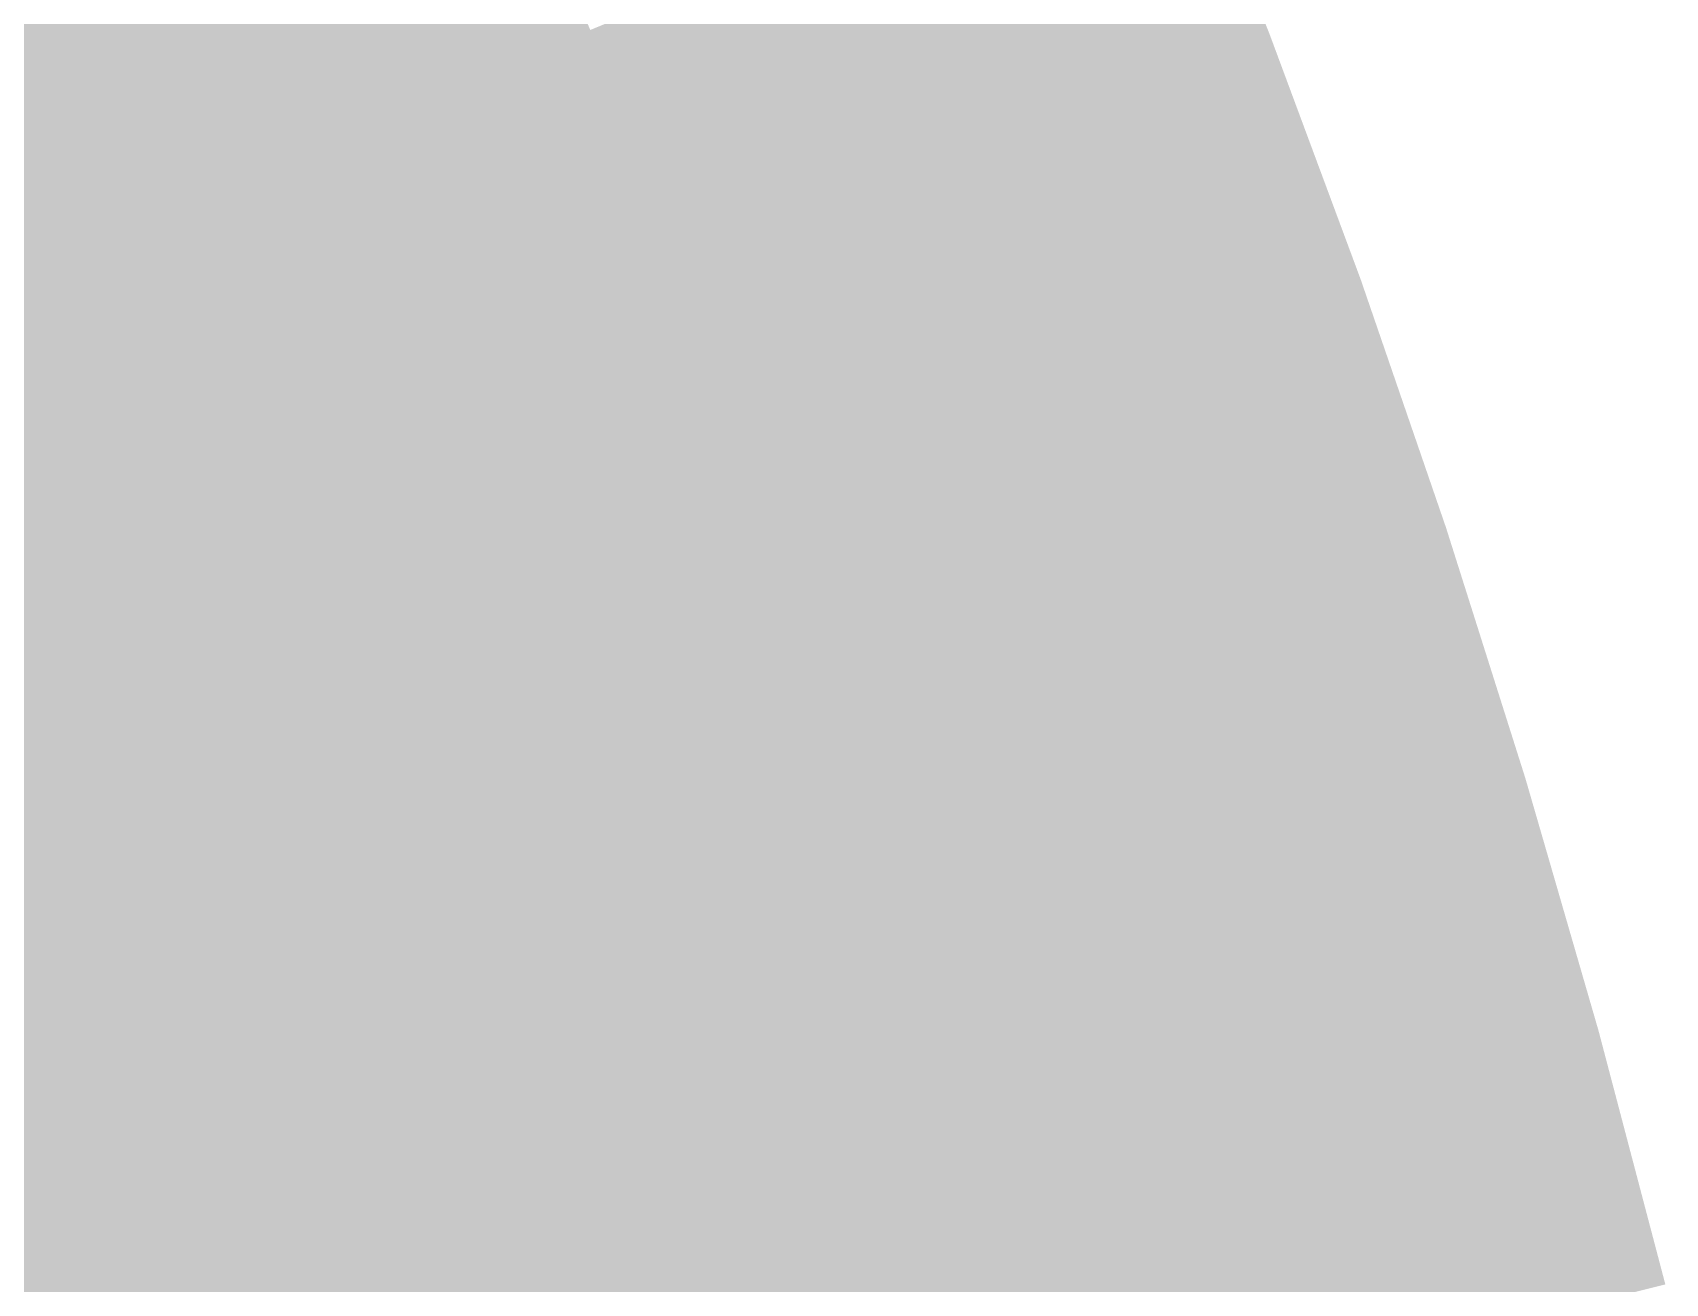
# Model space of a CAD drawing. Header units: inches. Extents: x -266 to 784, y -170 to 213.
# Drawn here: x 138.96 to 164.91, y 41.32 to 61.19 of the extents above; entities that cross this region are included whole.
import ezdxf

# ---------------------------------------------------------------- set-up
doc = ezdxf.new("R2010")
doc.units = ezdxf.units.IN
doc.header["$MEASUREMENT"] = 0

msp = doc.modelspace()

# ---------------------------------------------------------------- linework, layer by layer
at = {"color": 18, "true_color": 0x030201}
for points in [[(156.135641, 64.6735), (157.059521, 65.056184), (157.675783, 60.822261), (158.608776, 61.182156)], [(157.675783, 60.822261), (158.608776, 61.182156), (159.120947, 56.934385), (160.062491, 57.271275)], [(159.120947, 56.934385), (160.062491, 57.271275), (160.470263, 53.012214), (161.419791, 53.325896)], [(160.470263, 53.012214), (161.419791, 53.325896), (161.722917, 49.05811), (162.679857, 49.348395)], [(161.722917, 49.05811), (162.679857, 49.348395), (162.878155, 45.074456), (163.841931, 45.341169)], [(162.878155, 45.074456), (163.841931, 45.341169), (163.935282, 41.06365), (164.905313, 41.306631)]]:
    msp.add_solid(points, dxfattribs=at)
at = {"color": 19, "true_color": 0x2e1f16}
for points in [[(145.359351, 64.433369), (146.273561, 64.83861), (146.896846, 60.846666), (147.820725, 61.229349)], [(146.896846, 60.846666), (147.820725, 61.229349), (148.345855, 57.223311), (149.278848, 57.583206)]]:
    msp.add_solid(points, dxfattribs=at)
at = {"color": 18, "true_color": 0x080503}
for points in [[(155.211761, 64.290817), (156.135641, 64.6735), (156.74279, 60.462366), (157.675783, 60.822261)], [(156.74279, 60.462366), (157.675783, 60.822261), (158.179403, 56.597495), (159.120947, 56.934385)], [(158.179403, 56.597495), (159.120947, 56.934385), (159.520734, 52.698532), (160.470263, 53.012214)]]:
    msp.add_solid(points, dxfattribs=at)
at = {"color": 19, "true_color": 0x322219}
for points in [[(144.445141, 64.028128), (145.359351, 64.433369), (145.972966, 60.463982), (146.896846, 60.846666)], [(145.972966, 60.463982), (146.896846, 60.846666), (147.412862, 56.863416), (148.345855, 57.223311)]]:
    msp.add_solid(points, dxfattribs=at)
at = {"color": 18, "true_color": 0x0c0805}
msp.add_solid([(154.287882, 63.908133), (155.211761, 64.290817), (155.809797, 60.102471), (156.74279, 60.462366)], dxfattribs=at)
at = {"color": 19, "true_color": 0x36251b}
msp.add_solid([(143.530932, 63.622886), (144.445141, 64.028128), (145.049087, 60.081299), (145.972966, 60.463982)], dxfattribs=at)
at = {"color": 28, "true_color": 0x100b08}
msp.add_solid([(153.364002, 63.52545), (154.287882, 63.908133), (154.876805, 59.742576), (155.809797, 60.102471)], dxfattribs=at)
at = {"color": 19, "true_color": 0x3b281d}
msp.add_solid([(142.616722, 63.217645), (143.530932, 63.622886), (144.125207, 59.698615), (145.049087, 60.081299)], dxfattribs=at)
at = {"color": 28, "true_color": 0x140d0a}
for points in [[(152.440123, 63.142766), (153.364002, 63.52545), (153.943812, 59.382681), (154.876805, 59.742576)], [(153.943812, 59.382681), (154.876805, 59.742576), (155.354771, 55.586826), (156.296315, 55.923716)], [(155.354771, 55.586826), (156.296315, 55.923716), (156.67215, 51.757487), (157.621678, 52.071169)], [(156.67215, 51.757487), (157.621678, 52.071169), (157.895155, 47.896972), (158.852096, 48.187256)]]:
    msp.add_solid(points, dxfattribs=at)
at = {"color": 29, "true_color": 0x3f2b1f}
msp.add_solid([(141.702512, 62.812404), (142.616722, 63.217645), (143.201328, 59.315932), (144.125207, 59.698615)], dxfattribs=at)
at = {"color": 28, "true_color": 0x19100c}
for points in [[(151.516243, 62.760083), (152.440123, 63.142766), (153.010819, 59.022786), (153.943812, 59.382681)], [(153.010819, 59.022786), (153.943812, 59.382681), (154.413227, 55.249936), (155.354771, 55.586826)], [(154.413227, 55.249936), (155.354771, 55.586826), (155.722622, 51.443805), (156.67215, 51.757487)]]:
    msp.add_solid(points, dxfattribs=at)
at = {"color": 29, "true_color": 0x432e21}
msp.add_solid([(140.788302, 62.407162), (141.702512, 62.812404), (142.277448, 58.933249), (143.201328, 59.315932)], dxfattribs=at)
at = {"color": 28, "true_color": 0x1d130e}
for points in [[(150.592364, 62.377399), (151.516243, 62.760083), (152.077826, 58.662891), (153.010819, 59.022786)], [(152.077826, 58.662891), (153.010819, 59.022786), (153.471683, 54.913046), (154.413227, 55.249936)]]:
    msp.add_solid(points, dxfattribs=at)
at = {"color": 29, "true_color": 0x483123}
msp.add_solid([(139.874093, 62.001921), (140.788302, 62.407162), (141.353568, 58.550565), (142.277448, 58.933249)], dxfattribs=at)
at = {"color": 28, "true_color": 0x211610}
for points in [[(149.668484, 61.994716), (150.592364, 62.377399), (151.144833, 58.302996), (152.077826, 58.662891)], [(151.144833, 58.302996), (152.077826, 58.662891), (152.530139, 54.576156), (153.471683, 54.913046)]]:
    msp.add_solid(points, dxfattribs=at)
at = {"color": 29, "true_color": 0x4c3425}
msp.add_solid([(138.959883, 61.59668), (139.874093, 62.001921), (140.429689, 58.167882), (141.353568, 58.550565)], dxfattribs=at)
at = {"color": 28, "true_color": 0x251912}
msp.add_solid([(148.744605, 61.612033), (149.668484, 61.994716), (150.211841, 57.943101), (151.144833, 58.302996)], dxfattribs=at)
at = {"color": 39, "true_color": 0x503728}
msp.add_solid([(138.045673, 61.191438), (138.959883, 61.59668), (139.505809, 57.785198), (140.429689, 58.167882)], dxfattribs=at)
at = {"color": 250, "true_color": 0x2a1c14}
msp.add_solid([(147.820725, 61.229349), (148.744605, 61.612033), (149.278848, 57.583206), (150.211841, 57.943101)], dxfattribs=at)
at = {"color": 39, "true_color": 0x543a2a}
msp.add_solid([(137.131463, 60.786197), (138.045673, 61.191438), (138.58193, 57.402515), (139.505809, 57.785198)], dxfattribs=at)
at = {"color": 19, "true_color": 0x36241b}
for points in [[(145.049087, 60.081299), (145.972966, 60.463982), (146.479869, 56.503521), (147.412862, 56.863416)], [(146.479869, 56.503521), (147.412862, 56.863416), (147.822418, 52.891707), (148.763962, 53.228597)]]:
    msp.add_solid(points, dxfattribs=at)
at = {"color": 18, "true_color": 0x0c0705}
for points in [[(155.809797, 60.102471), (156.74279, 60.462366), (157.237859, 56.260606), (158.179403, 56.597495)], [(157.237859, 56.260606), (158.179403, 56.597495), (158.571206, 52.384851), (159.520734, 52.698532)], [(158.571206, 52.384851), (159.520734, 52.698532), (159.809036, 48.477541), (160.765976, 48.767826)], [(159.809036, 48.477541), (160.765976, 48.767826), (160.950603, 44.54103), (161.914379, 44.807743)], [(160.950603, 44.54103), (161.914379, 44.807743), (161.995219, 40.57769), (162.965251, 40.82067)]]:
    msp.add_solid(points, dxfattribs=at)
at = {"color": 19, "true_color": 0x3b271d}
for points in [[(144.125207, 59.698615), (145.049087, 60.081299), (145.546877, 56.143626), (146.479869, 56.503521)], [(145.546877, 56.143626), (146.479869, 56.503521), (146.880874, 52.554817), (147.822418, 52.891707)]]:
    msp.add_solid(points, dxfattribs=at)
at = {"color": 28, "true_color": 0x100a08}
for points in [[(154.876805, 59.742576), (155.809797, 60.102471), (156.296315, 55.923716), (157.237859, 56.260606)], [(156.296315, 55.923716), (157.237859, 56.260606), (157.621678, 52.071169), (158.571206, 52.384851)], [(157.621678, 52.071169), (158.571206, 52.384851), (158.852096, 48.187256), (159.809036, 48.477541)], [(158.852096, 48.187256), (159.809036, 48.477541), (159.986827, 44.274318), (160.950603, 44.54103)], [(159.986827, 44.274318), (160.950603, 44.54103), (161.025188, 40.33471), (161.995219, 40.57769)]]:
    msp.add_solid(points, dxfattribs=at)
at = {"color": 19, "true_color": 0x3f2a1f}
msp.add_solid([(143.201328, 59.315932), (144.125207, 59.698615), (144.613884, 55.783731), (145.546877, 56.143626)], dxfattribs=at)
at = {"color": 29, "true_color": 0x432d21}
msp.add_solid([(142.277448, 58.933249), (143.201328, 59.315932), (143.680891, 55.423836), (144.613884, 55.783731)], dxfattribs=at)
at = {"color": 29, "true_color": 0x483023}
msp.add_solid([(141.353568, 58.550565), (142.277448, 58.933249), (142.747898, 55.063941), (143.680891, 55.423836)], dxfattribs=at)
at = {"color": 29, "true_color": 0x4c3325}
msp.add_solid([(140.429689, 58.167882), (141.353568, 58.550565), (141.814905, 54.704046), (142.747898, 55.063941)], dxfattribs=at)
at = {"color": 39, "true_color": 0x503628}
msp.add_solid([(139.505809, 57.785198), (140.429689, 58.167882), (140.881913, 54.344151), (141.814905, 54.704046)], dxfattribs=at)
at = {"color": 28, "true_color": 0x251812}
for points in [[(150.211841, 57.943101), (151.144833, 58.302996), (151.588594, 54.239266), (152.530139, 54.576156)], [(151.588594, 54.239266), (152.530139, 54.576156), (152.874037, 50.50276), (153.823565, 50.816442)], [(152.874037, 50.50276), (153.823565, 50.816442), (154.067394, 46.735833), (155.024334, 47.026118)]]:
    msp.add_solid(points, dxfattribs=at)
at = {"color": 19, "true_color": 0x2a1b14}
for points in [[(149.278848, 57.583206), (150.211841, 57.943101), (150.64705, 53.902377), (151.588594, 54.239266)], [(150.64705, 53.902377), (151.588594, 54.239266), (151.924509, 50.189078), (152.874037, 50.50276)]]:
    msp.add_solid(points, dxfattribs=at)
at = {"color": 39, "true_color": 0x54392a}
msp.add_solid([(138.58193, 57.402515), (139.505809, 57.785198), (139.94892, 53.984255), (140.881913, 54.344151)], dxfattribs=at)
at = {"color": 39, "true_color": 0x593c2c}
msp.add_solid([(137.65805, 57.019831), (138.58193, 57.402515), (139.015927, 53.62436), (139.94892, 53.984255)], dxfattribs=at)
at = {"color": 19, "true_color": 0x2e1e16}
for points in [[(148.345855, 57.223311), (149.278848, 57.583206), (149.705506, 53.565487), (150.64705, 53.902377)], [(149.705506, 53.565487), (150.64705, 53.902377), (150.974981, 49.875397), (151.924509, 50.189078)]]:
    msp.add_solid(points, dxfattribs=at)
at = {"color": 19, "true_color": 0x322119}
msp.add_solid([(147.412862, 56.863416), (148.345855, 57.223311), (148.763962, 53.228597), (149.705506, 53.565487)], dxfattribs=at)
at = {"color": 49, "true_color": 0x5d3e2e}
msp.add_solid([(136.734171, 56.637148), (137.65805, 57.019831), (138.082934, 53.264465), (139.015927, 53.62436)], dxfattribs=at)
at = {"color": 19, "true_color": 0x3f291f}
for points in [[(144.613884, 55.783731), (145.546877, 56.143626), (145.93933, 52.217927), (146.880874, 52.554817)], [(145.93933, 52.217927), (146.880874, 52.554817), (147.176868, 48.62067), (148.126396, 48.934352)]]:
    msp.add_solid(points, dxfattribs=at)
at = {"color": 29, "true_color": 0x432c21}
for points in [[(143.680891, 55.423836), (144.613884, 55.783731), (144.997786, 51.881037), (145.93933, 52.217927)], [(144.997786, 51.881037), (145.93933, 52.217927), (146.22734, 48.306988), (147.176868, 48.62067)]]:
    msp.add_solid(points, dxfattribs=at)
at = {"color": 29, "true_color": 0x482f23}
msp.add_solid([(142.747898, 55.063941), (143.680891, 55.423836), (144.056242, 51.544148), (144.997786, 51.881037)], dxfattribs=at)
at = {"color": 29, "true_color": 0x4c3225}
msp.add_solid([(141.814905, 54.704046), (142.747898, 55.063941), (143.114698, 51.207258), (144.056242, 51.544148)], dxfattribs=at)
at = {"color": 28, "true_color": 0x1d120e}
for points in [[(153.471683, 54.913046), (154.413227, 55.249936), (154.773093, 51.130124), (155.722622, 51.443805)], [(154.773093, 51.130124), (155.722622, 51.443805), (155.981275, 47.316402), (156.938215, 47.606687)], [(155.981275, 47.316402), (156.938215, 47.606687), (157.095499, 43.474179), (158.059275, 43.740892)]]:
    msp.add_solid(points, dxfattribs=at)
at = {"color": 28, "true_color": 0x211510}
for points in [[(152.530139, 54.576156), (153.471683, 54.913046), (153.823565, 50.816442), (154.773093, 51.130124)], [(153.823565, 50.816442), (154.773093, 51.130124), (155.024334, 47.026118), (155.981275, 47.316402)]]:
    msp.add_solid(points, dxfattribs=at)
at = {"color": 39, "true_color": 0x503528}
msp.add_solid([(140.881913, 54.344151), (141.814905, 54.704046), (142.173154, 50.870368), (143.114698, 51.207258)], dxfattribs=at)
at = {"color": 39, "true_color": 0x54382a}
msp.add_solid([(139.94892, 53.984255), (140.881913, 54.344151), (141.23161, 50.533478), (142.173154, 50.870368)], dxfattribs=at)
at = {"color": 39, "true_color": 0x593a2c}
msp.add_solid([(139.015927, 53.62436), (139.94892, 53.984255), (140.290066, 50.196588), (141.23161, 50.533478)], dxfattribs=at)
at = {"color": 39, "true_color": 0x5d3d2e}
msp.add_solid([(138.082934, 53.264465), (139.015927, 53.62436), (139.348522, 49.859698), (140.290066, 50.196588)], dxfattribs=at)
at = {"color": 19, "true_color": 0x322019}
for points in [[(148.763962, 53.228597), (149.705506, 53.565487), (150.025453, 49.561715), (150.974981, 49.875397)], [(150.025453, 49.561715), (150.974981, 49.875397), (151.196573, 45.864979), (152.153513, 46.155264)]]:
    msp.add_solid(points, dxfattribs=at)
at = {"color": 49, "true_color": 0x614030}
msp.add_solid([(137.149941, 52.90457), (138.082934, 53.264465), (138.406978, 49.522808), (139.348522, 49.859698)], dxfattribs=at)
at = {"color": 19, "true_color": 0x36231b}
for points in [[(147.822418, 52.891707), (148.763962, 53.228597), (149.075924, 49.248033), (150.025453, 49.561715)], [(149.075924, 49.248033), (150.025453, 49.561715), (150.239633, 45.574694), (151.196573, 45.864979)]]:
    msp.add_solid(points, dxfattribs=at)
at = {"color": 18, "true_color": 0x080403}
for points in [[(159.520734, 52.698532), (160.470263, 53.012214), (160.765976, 48.767826), (161.722917, 49.05811)], [(160.765976, 48.767826), (161.722917, 49.05811), (161.914379, 44.807743), (162.878155, 45.074456)], [(161.914379, 44.807743), (162.878155, 45.074456), (162.965251, 40.82067), (163.935282, 41.06365)]]:
    msp.add_solid(points, dxfattribs=at)
at = {"color": 19, "true_color": 0x3b261d}
msp.add_solid([(146.880874, 52.554817), (147.822418, 52.891707), (148.126396, 48.934352), (149.075924, 49.248033)], dxfattribs=at)
at = {"color": 29, "true_color": 0x482e23}
msp.add_solid([(144.056242, 51.544148), (144.997786, 51.881037), (145.277812, 47.993306), (146.22734, 48.306988)], dxfattribs=at)
at = {"color": 28, "true_color": 0x190f0c}
for points in [[(155.722622, 51.443805), (156.67215, 51.757487), (156.938215, 47.606687), (157.895155, 47.896972)], [(156.938215, 47.606687), (157.895155, 47.896972), (158.059275, 43.740892), (159.023051, 44.007605)], [(158.059275, 43.740892), (159.023051, 44.007605), (159.085126, 39.84875), (160.055157, 40.09173)]]:
    msp.add_solid(points, dxfattribs=at)
at = {"color": 29, "true_color": 0x4c3125}
msp.add_solid([(143.114698, 51.207258), (144.056242, 51.544148), (144.328283, 47.679625), (145.277812, 47.993306)], dxfattribs=at)
at = {"color": 29, "true_color": 0x503428}
msp.add_solid([(142.173154, 50.870368), (143.114698, 51.207258), (143.378755, 47.365943), (144.328283, 47.679625)], dxfattribs=at)
at = {"color": 39, "true_color": 0x54372a}
msp.add_solid([(141.23161, 50.533478), (142.173154, 50.870368), (142.429227, 47.052261), (143.378755, 47.365943)], dxfattribs=at)
at = {"color": 39, "true_color": 0x59392c}
msp.add_solid([(140.290066, 50.196588), (141.23161, 50.533478), (141.479699, 46.738579), (142.429227, 47.052261)], dxfattribs=at)
at = {"color": 28, "true_color": 0x2a1a14}
for points in [[(151.924509, 50.189078), (152.874037, 50.50276), (153.110454, 46.445548), (154.067394, 46.735833)], [(153.110454, 46.445548), (154.067394, 46.735833), (154.204171, 42.674041), (155.167947, 42.940754)]]:
    msp.add_solid(points, dxfattribs=at)
at = {"color": 39, "true_color": 0x5d3c2e}
msp.add_solid([(139.348522, 49.859698), (140.290066, 50.196588), (140.530171, 46.424898), (141.479699, 46.738579)], dxfattribs=at)
at = {"color": 19, "true_color": 0x2e1d16}
for points in [[(150.974981, 49.875397), (151.924509, 50.189078), (152.153513, 46.155264), (153.110454, 46.445548)], [(152.153513, 46.155264), (153.110454, 46.445548), (153.240394, 42.407328), (154.204171, 42.674041)]]:
    msp.add_solid(points, dxfattribs=at)
at = {"color": 49, "true_color": 0x613f30}
msp.add_solid([(138.406978, 49.522808), (139.348522, 49.859698), (139.580643, 46.111216), (140.530171, 46.424898)], dxfattribs=at)
at = {"color": 49, "true_color": 0x654232}
msp.add_solid([(137.465434, 49.185919), (138.406978, 49.522808), (138.631114, 45.797534), (139.580643, 46.111216)], dxfattribs=at)
at = {"color": 19, "true_color": 0x3b251d}
for points in [[(148.126396, 48.934352), (149.075924, 49.248033), (149.282692, 45.28441), (150.239633, 45.574694)], [(149.282692, 45.28441), (150.239633, 45.574694), (150.349066, 41.60719), (151.312842, 41.873903)]]:
    msp.add_solid(points, dxfattribs=at)
at = {"color": 19, "true_color": 0x3f281f}
msp.add_solid([(147.176868, 48.62067), (148.126396, 48.934352), (148.325752, 44.994125), (149.282692, 45.28441)], dxfattribs=at)
at = {"color": 29, "true_color": 0x432b21}
msp.add_solid([(146.22734, 48.306988), (147.176868, 48.62067), (147.368812, 44.70384), (148.325752, 44.994125)], dxfattribs=at)
at = {"color": 29, "true_color": 0x482d23}
for points in [[(145.277812, 47.993306), (146.22734, 48.306988), (146.411871, 44.413556), (147.368812, 44.70384)], [(146.411871, 44.413556), (147.368812, 44.70384), (147.457738, 40.807052), (148.421514, 41.073765)]]:
    msp.add_solid(points, dxfattribs=at)
at = {"color": 28, "true_color": 0x140c0a}
for points in [[(157.895155, 47.896972), (158.852096, 48.187256), (159.023051, 44.007605), (159.986827, 44.274318)], [(159.023051, 44.007605), (159.986827, 44.274318), (160.055157, 40.09173), (161.025188, 40.33471)]]:
    msp.add_solid(points, dxfattribs=at)
at = {"color": 29, "true_color": 0x4c3025}
msp.add_solid([(144.328283, 47.679625), (145.277812, 47.993306), (145.454931, 44.123271), (146.411871, 44.413556)], dxfattribs=at)
at = {"color": 29, "true_color": 0x503328}
msp.add_solid([(143.378755, 47.365943), (144.328283, 47.679625), (144.497991, 43.832986), (145.454931, 44.123271)], dxfattribs=at)
at = {"color": 39, "true_color": 0x54362a}
msp.add_solid([(142.429227, 47.052261), (143.378755, 47.365943), (143.54105, 43.542702), (144.497991, 43.832986)], dxfattribs=at)
at = {"color": 28, "true_color": 0x211410}
for points in [[(155.024334, 47.026118), (155.981275, 47.316402), (156.131723, 43.207467), (157.095499, 43.474179)], [(156.131723, 43.207467), (157.095499, 43.474179), (157.145063, 39.362789), (158.115094, 39.605769)]]:
    msp.add_solid(points, dxfattribs=at)
at = {"color": 39, "true_color": 0x59382c}
msp.add_solid([(141.479699, 46.738579), (142.429227, 47.052261), (142.58411, 43.252417), (143.54105, 43.542702)], dxfattribs=at)
at = {"color": 28, "true_color": 0x251712}
for points in [[(154.067394, 46.735833), (155.024334, 47.026118), (155.167947, 42.940754), (156.131723, 43.207467)], [(155.167947, 42.940754), (156.131723, 43.207467), (156.175032, 39.119809), (157.145063, 39.362789)]]:
    msp.add_solid(points, dxfattribs=at)
at = {"color": 39, "true_color": 0x5d3b2e}
msp.add_solid([(140.530171, 46.424898), (141.479699, 46.738579), (141.62717, 42.962132), (142.58411, 43.252417)], dxfattribs=at)
at = {"color": 49, "true_color": 0x613e30}
msp.add_solid([(139.580643, 46.111216), (140.530171, 46.424898), (140.670229, 42.671848), (141.62717, 42.962132)], dxfattribs=at)
at = {"color": 49, "true_color": 0x654132}
msp.add_solid([(138.631114, 45.797534), (139.580643, 46.111216), (139.713289, 42.381563), (140.670229, 42.671848)], dxfattribs=at)
at = {"color": 19, "true_color": 0x321f19}
for points in [[(151.196573, 45.864979), (152.153513, 46.155264), (152.276618, 42.140616), (153.240394, 42.407328)], [(152.276618, 42.140616), (153.240394, 42.407328), (153.264938, 38.390868), (154.234969, 38.633849)]]:
    msp.add_solid(points, dxfattribs=at)
at = {"color": 17, "true_color": 0x6a4334}
msp.add_solid([(137.681586, 45.483852), (138.631114, 45.797534), (138.756349, 42.091278), (139.713289, 42.381563)], dxfattribs=at)
at = {"color": 19, "true_color": 0x36221b}
msp.add_solid([(150.239633, 45.574694), (151.196573, 45.864979), (151.312842, 41.873903), (152.276618, 42.140616)], dxfattribs=at)
at = {"color": 19, "true_color": 0x3f271f}
msp.add_solid([(148.325752, 44.994125), (149.282692, 45.28441), (149.38529, 41.340477), (150.349066, 41.60719)], dxfattribs=at)
at = {"color": 19, "true_color": 0x432a21}
msp.add_solid([(147.368812, 44.70384), (148.325752, 44.994125), (148.421514, 41.073765), (149.38529, 41.340477)], dxfattribs=at)
at = {"color": 29, "true_color": 0x4c2f25}
msp.add_solid([(145.454931, 44.123271), (146.411871, 44.413556), (146.493962, 40.540339), (147.457738, 40.807052)], dxfattribs=at)
at = {"color": 29, "true_color": 0x503228}
msp.add_solid([(144.497991, 43.832986), (145.454931, 44.123271), (145.530186, 40.273626), (146.493962, 40.540339)], dxfattribs=at)
at = {"color": 39, "true_color": 0x54352a}
msp.add_solid([(143.54105, 43.542702), (144.497991, 43.832986), (144.56641, 40.006914), (145.530186, 40.273626)], dxfattribs=at)
at = {"color": 28, "true_color": 0x1d110e}
msp.add_solid([(157.095499, 43.474179), (158.059275, 43.740892), (158.115094, 39.605769), (159.085126, 39.84875)], dxfattribs=at)
at = {"color": 39, "true_color": 0x59372c}
msp.add_solid([(142.58411, 43.252417), (143.54105, 43.542702), (143.602634, 39.740201), (144.56641, 40.006914)], dxfattribs=at)
at = {"color": 39, "true_color": 0x5d3a2e}
msp.add_solid([(141.62717, 42.962132), (142.58411, 43.252417), (142.638858, 39.473488), (143.602634, 39.740201)], dxfattribs=at)
at = {"color": 39, "true_color": 0x613d30}
msp.add_solid([(140.670229, 42.671848), (141.62717, 42.962132), (141.675082, 39.206775), (142.638858, 39.473488)], dxfattribs=at)
at = {"color": 28, "true_color": 0x2a1914}
msp.add_solid([(154.204171, 42.674041), (155.167947, 42.940754), (155.205001, 38.876829), (156.175032, 39.119809)], dxfattribs=at)
at = {"color": 49, "true_color": 0x653f32}
msp.add_solid([(139.713289, 42.381563), (140.670229, 42.671848), (140.711306, 38.940063), (141.675082, 39.206775)], dxfattribs=at)
at = {"color": 19, "true_color": 0x2e1c16}
msp.add_solid([(153.240394, 42.407328), (154.204171, 42.674041), (154.234969, 38.633849), (155.205001, 38.876829)], dxfattribs=at)
at = {"color": 17, "true_color": 0x6a4234}
msp.add_solid([(138.756349, 42.091278), (139.713289, 42.381563), (139.74753, 38.67335), (140.711306, 38.940063)], dxfattribs=at)
at = {"color": 17, "true_color": 0x6e4536}
msp.add_solid([(137.799408, 41.800994), (138.756349, 42.091278), (138.783753, 38.406637), (139.74753, 38.67335)], dxfattribs=at)
at = {"color": 19, "true_color": 0x36211b}
msp.add_solid([(151.312842, 41.873903), (152.276618, 42.140616), (152.294907, 38.147888), (153.264938, 38.390868)], dxfattribs=at)
at = {"color": 19, "true_color": 0x3b241d}
msp.add_solid([(150.349066, 41.60719), (151.312842, 41.873903), (151.324875, 37.904908), (152.294907, 38.147888)], dxfattribs=at)
at = {"color": 19, "true_color": 0x3f261f}
msp.add_solid([(149.38529, 41.340477), (150.349066, 41.60719), (150.354844, 37.661928), (151.324875, 37.904908)], dxfattribs=at)
at = {"color": 19, "true_color": 0x432921}
msp.add_solid([(148.421514, 41.073765), (149.38529, 41.340477), (149.384813, 37.418948), (150.354844, 37.661928)], dxfattribs=at)

doc.saveas('drawing.dxf')
